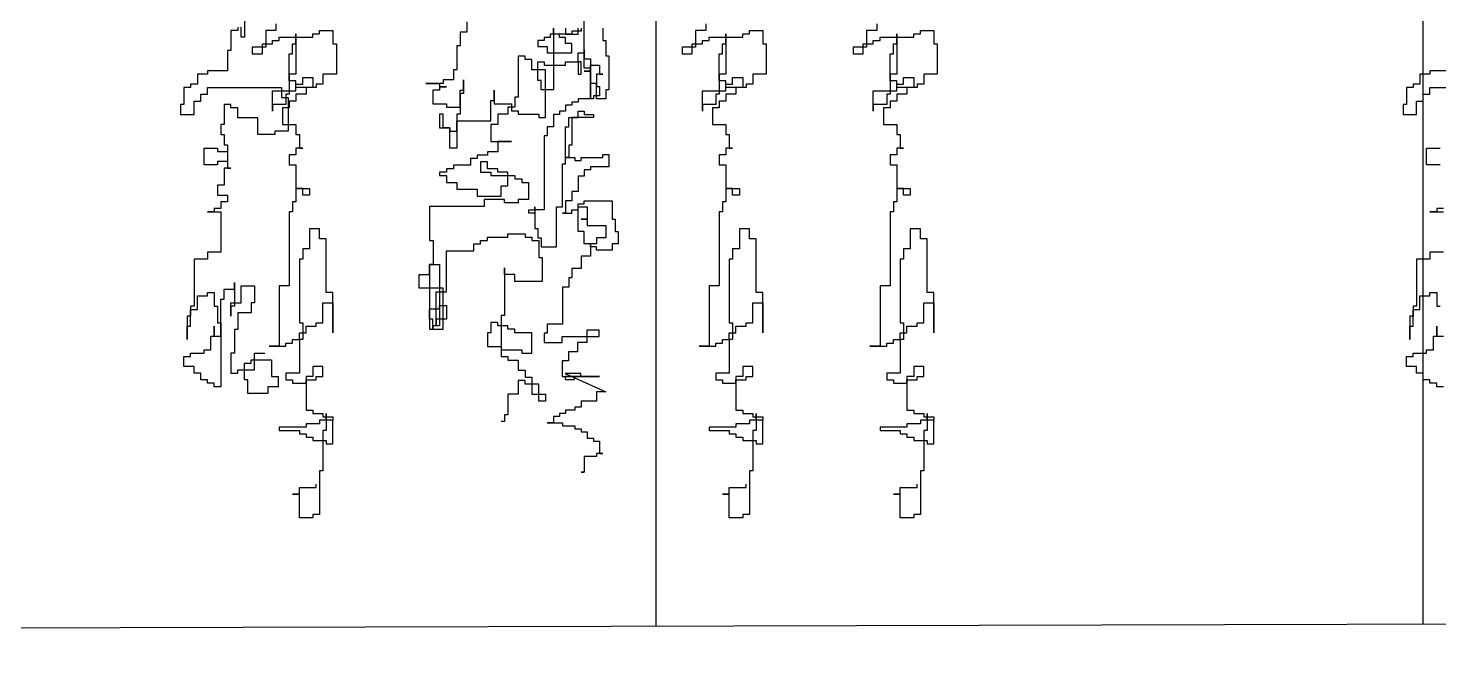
# Model space of a CAD drawing. Extents: x 225307 to 340959, y 27372 to 84205.
# Drawn here: x 318653 to 320491, y 73647 to 74463 of the extents above; entities that cross this region are included whole.
import ezdxf

# ---------------------------------------------------------------- set-up
doc = ezdxf.new("R2010")
doc.units = 0
doc.header["$MEASUREMENT"] = 0
doc.layers.get('0').update_dxf_attribs({"linetype": 'CONTINUOUS'})
doc.layers.add('PH', color=8, linetype='CONTINUOUS')
doc.layers.add('道路', color=3, linetype='CONTINUOUS')

msp = doc.modelspace()

# ---------------------------------------------------------------- linework, layer by layer
at = {"color": 251}
for points in [[(318934.6, 74586.9), (318934.6, 74451.1), (318930.2, 74451.1), (318930.2, 74464.3)], [(319373.3, 74463), (319373.3, 74459), (319361.3, 74459), (319361.3, 74455), (319333.1, 74455), (319333.1, 74450.9), (319325.1, 74450.9), (319325.1, 74446.9), (319317, 74446.9), (319317, 74438.9), (319329.1, 74438.9), (319329.1, 74430.9), (319361.3, 74430.9), (319361.3, 74442.9), (319353.2, 74442.9), (319353.2, 74450.9), (319345.2, 74450.9), (319345.2, 74455), (319337.2, 74455), (319337.2, 74463), (319337.2, 74382.6), (319321.1, 74382.6), (319321.1, 74394.7), (319317, 74394.7), (319317, 74418.8), (319325.1, 74418.8), (319325.1, 74414.8), (319353.2, 74414.8), (319353.2, 74418.8), (319369.3, 74418.8), (319369.3, 74402.7), (319373.3, 74402.7), (319373.3, 74418.8), (319369.3, 74418.8), (319369.3, 74430.9), (319377.4, 74430.9), (319377.4, 74434.9), (319377.4, 74422.8), (319385.4, 74422.8), (319385.4, 74370.6), (319385.4, 74410.8), (319377.4, 74410.8), (319377.4, 74479.1)], [(318925.8, 74464.3), (318925.8, 74459.9), (318917, 74459.9), (318917, 74433.6), (318912.6, 74433.6), (318912.6, 74407.3), (318886.3, 74407.3), (318886.3, 74402.9), (318873.2, 74402.9), (318873.2, 74389.8), (318864.4, 74389.8), (318864.4, 74385.4), (318855.7, 74385.4), (318855.7, 74363.5), (318851.3, 74363.5), (318851.3, 74350.4), (318868.8, 74350.4), (318868.8, 74367.9), (318877.6, 74367.9), (318877.6, 74376.7), (318886.3, 74376.7), (318886.3, 74385.4), (318982.8, 74385.4), (318982.8, 74372.3), (318991.6, 74372.3), (318991.6, 74328.5), (318974, 74328.5), (318974, 74324.1), (318952.1, 74324.1), (318952.1, 74346), (318925.8, 74346), (318925.8, 74359.1), (318917, 74359.1), (318917, 74363.5), (318908.3, 74363.5), (318908.3, 74337.2), (318903.9, 74337.2), (318903.9, 74324.1), (318908.3, 74324.1), (318908.3, 74311), (318912.6, 74311), (318912.6, 74289.1), (318899.5, 74289.1), (318899.5, 74284.7), (318882, 74284.7), (318882, 74306.6), (318899.5, 74306.6), (318899.5, 74302.2), (318912.6, 74302.2), (318912.6, 74280.3), (318917, 74280.3), (318908.3, 74280.3), (318908.3, 74258.4), (318899.5, 74258.4), (318899.5, 74245.3), (318912.6, 74245.3), (318912.6, 74236.5), (318903.9, 74236.5), (318903.9, 74227.7), (318895.1, 74227.7), (318895.1, 74223.4), (318886.3, 74223.4), (318903.9, 74223.4), (318903.9, 74170.8), (318886.3, 74170.8), (318886.3, 74162), (318868.8, 74162), (318868.8, 74100.7), (318864.4, 74100.7), (318864.4, 74087.6), (318860, 74087.6), (318860, 74056.9), (318860, 74074.4), (318864.4, 74074.4), (318864.4, 74096.3), (318873.2, 74096.3), (318873.2, 74113.9), (318886.3, 74113.9), (318886.3, 74118.2), (318895.1, 74118.2), (318895.1, 74100.7), (318899.5, 74100.7), (318899.5, 74078.8), (318903.9, 74078.8), (318903.9, 73995.6), (318895.1, 73995.6), (318895.1, 74000), (318886.3, 74000), (318886.3, 74004.4), (318877.6, 74004.4), (318877.6, 74013.1), (318868.8, 74013.1), (318868.8, 74021.9), (318855.7, 74021.9), (318855.7, 74035), (318864.4, 74035), (318864.4, 74039.4), (318882, 74039.4), (318882, 74043.8), (318890.7, 74043.8), (318890.7, 74061.3), (318895.1, 74061.3), (318895.1, 74074.4), (318895.1, 74061.3), (318903.9, 74061.3), (318903.9, 74109.5), (318908.3, 74109.5), (318908.3, 74122.6), (318921.4, 74122.6), (318921.4, 74131.4), (318921.4, 74100.7), (318917, 74100.7), (318917, 74087.6), (318917, 74105.1), (318930.2, 74105.1), (318930.2, 74127), (318947.7, 74127), (318947.7, 74105.1), (318943.3, 74105.1), (318943.3, 74092), (318925.8, 74092), (318925.8, 74070.1), (318921.4, 74070.1), (318921.4, 74039.4), (318917, 74039.4), (318917, 74013.1), (318925.8, 74013.1), (318925.8, 74017.5), (318934.6, 74017.5), (318934.6, 74026.3), (318943.3, 74026.3), (318943.3, 74030.6), (318969.6, 74030.6), (318969.6, 74008.7), (318978.4, 74008.7), (318978.4, 73995.6), (318965.2, 73995.6), (318965.2, 73986.8), (318938.9, 73986.8), (318938.9, 74004.4), (318934.6, 74004.4), (318934.6, 74017.5), (318947.7, 74017.5), (318947.7, 74039.4), (318960.9, 74039.4)], [(318975.4, 74468.6), (318975.4, 74459.9), (318962.3, 74459.9), (318962.3, 74438), (318944.7, 74438), (318944.7, 74429.2), (318957.9, 74429.2), (318957.9, 74442.4), (318971, 74442.4), (318971, 74446.7), (318979.8, 74446.7), (318979.8, 74451.1), (319023.6, 74451.1), (319023.6, 74455.5), (319032.4, 74455.5), (319032.4, 74459.9), (319049.9, 74459.9), (319049.9, 74442.4), (319054.3, 74442.4), (319054.3, 74402.9), (319036.8, 74402.9), (319036.8, 74389.8), (319028, 74389.8), (319028, 74385.4), (319001.7, 74385.4), (319001.7, 74394.2), (318993, 74394.2), (318993, 74429.2), (318997.3, 74429.2), (318997.3, 74442.4), (319001.7, 74442.4), (319001.7, 74455.5), (319001.7, 74402.9), (318993, 74402.9), (318993, 74376.7), (318988.6, 74376.7), (318988.6, 74363.5), (318971, 74363.5), (318971, 74354.8), (318971, 74381), (319001.7, 74381), (319001.7, 74389.8), (319010.5, 74389.8), (319010.5, 74398.6), (319023.6, 74398.6), (319023.6, 74385.4), (319014.9, 74385.4), (319014.9, 74376.7), (319001.7, 74376.7), (319001.7, 74367.9), (318993, 74367.9), (318993, 74359.1), (318984.2, 74359.1), (318984.2, 74337.2), (319001.7, 74337.2), (319001.7, 74324.1), (319006.1, 74324.1), (319006.1, 74306.6), (319010.5, 74306.6), (319001.7, 74306.6), (319001.7, 74297.8), (318993, 74297.8), (318993, 74284.7), (319001.7, 74284.7), (319001.7, 74254), (319019.3, 74254), (319019.3, 74245.3), (319010.5, 74245.3), (319010.5, 74254), (319001.7, 74254), (319001.7, 74236.5), (318997.3, 74236.5), (318997.3, 74223.4), (318993, 74223.4), (318993, 74127), (318979.8, 74127), (318979.8, 74048.2), (318966.7, 74048.2), (318988.6, 74048.2), (318988.6, 74052.5), (318997.3, 74052.5), (318997.3, 74056.9), (319006.1, 74056.9), (319006.1, 74065.7), (319014.9, 74065.7), (319014.9, 74074.4), (319028, 74074.4), (319028, 74078.8), (319036.8, 74078.8), (319036.8, 74105.1), (319049.9, 74105.1), (319049.9, 74065.7), (319049.9, 74118.2), (319041.2, 74118.2), (319041.2, 74188.3), (319032.4, 74188.3), (319032.4, 74201.5), (319019.3, 74201.5), (319019.3, 74175.2), (319010.5, 74175.2), (319010.5, 74162), (319006.1, 74162), (319006.1, 74078.8), (319010.5, 74078.8), (319010.5, 74056.9), (319006.1, 74056.9), (319006.1, 74013.1), (318988.6, 74013.1), (318988.6, 74004.4), (318997.3, 74004.4), (318997.3, 74000), (319014.9, 74000), (319014.9, 74004.4), (319028, 74004.4), (319028, 74008.7), (319036.8, 74008.7), (319036.8, 74021.9), (319023.6, 74021.9), (319023.6, 74008.7), (319014.9, 74008.7), (319014.9, 73964.9), (319023.6, 73964.9), (319023.6, 73960.6), (319036.8, 73960.6), (319036.8, 73956.2), (319049.9, 73956.2), (319049.9, 73951.8), (319032.4, 73951.8), (319032.4, 73947.4), (319014.9, 73947.4), (319014.9, 73943), (318979.8, 73943), (318979.8, 73938.7), (319006.1, 73938.7), (319006.1, 73934.3), (319014.9, 73934.3), (319014.9, 73929.9), (319023.6, 73929.9), (319023.6, 73925.5), (319041.2, 73925.5), (319041.2, 73921.1), (319049.9, 73921.1), (319049.9, 73951.8), (319041.2, 73951.8), (319041.2, 73960.6), (319041.2, 73938.7), (319036.8, 73938.7), (319036.8, 73886.1), (319032.4, 73886.1), (319032.4, 73829.2), (319023.6, 73829.2), (319023.6, 73824.8), (319006.1, 73824.8), (319006.1, 73855.4), (318997.3, 73855.4), (319006.1, 73855.4), (319006.1, 73864.2), (319028, 73864.2), (319028, 73868.6)], [(319224.6, 74471), (319224.6, 74457.7), (319215.7, 74457.7), (319215.7, 74439.9), (319211.2, 74439.9), (319211.2, 74408.7), (319206.8, 74408.7), (319206.8, 74395.4), (319193.4, 74395.4), (319193.4, 74390.9), (319171.1, 74390.9), (319188.9, 74390.9), (319188.9, 74386.5), (319197.8, 74386.5), (319188.9, 74386.5), (319188.9, 74382), (319180, 74382), (319180, 74364.2), (319197.8, 74364.2), (319197.8, 74359.7), (319215.7, 74359.7), (319215.7, 74382), (319220.1, 74382), (319220.1, 74395.4), (319220.1, 74377.6), (319215.7, 74377.6), (319215.7, 74350.8), (319211.2, 74350.8), (319211.2, 74306.3), (319202.3, 74306.3), (319202.3, 74333), (319193.4, 74333), (319193.4, 74350.8), (319188.9, 74350.8), (319188.9, 74333), (319202.3, 74333), (319202.3, 74328.6), (319211.2, 74328.6), (319211.2, 74341.9), (319255.8, 74341.9), (319255.8, 74368.6), (319260.2, 74368.6), (319260.2, 74382), (319260.2, 74364.2), (319282.5, 74364.2), (319282.5, 74355.3), (319291.4, 74355.3), (319291.4, 74350.8), (319318.1, 74350.8), (319318.1, 74346.4), (319327.1, 74346.4), (319327.1, 74408.7), (319309.2, 74408.7), (319309.2, 74422.1), (319300.3, 74422.1), (319300.3, 74426.5), (319291.4, 74426.5), (319291.4, 74373.1), (319287, 74373.1), (319287, 74359.7), (319278, 74359.7), (319278, 74350.8), (319264.7, 74350.8), (319264.7, 74337.5), (319255.8, 74337.5), (319255.8, 74315.2), (319282.5, 74315.2), (319264.7, 74315.2), (319264.7, 74301.9), (319251.3, 74301.9), (319251.3, 74297.4), (319237.9, 74297.4), (319237.9, 74293), (319229, 74293), (319229, 74284.1), (319206.8, 74284.1), (319206.8, 74279.6), (319197.8, 74279.6), (319197.8, 74275.2), (319188.9, 74275.2), (319188.9, 74270.7), (319197.8, 74270.7), (319197.8, 74261.8), (319211.2, 74261.8), (319211.2, 74252.9), (319237.9, 74252.9), (319237.9, 74244), (319269.1, 74244), (319269.1, 74257.4), (319278, 74257.4), (319278, 74275.2), (319264.7, 74275.2), (319264.7, 74279.6), (319251.3, 74279.6), (319251.3, 74288.5), (319242.4, 74288.5), (319242.4, 74275.2), (319255.8, 74275.2), (319255.8, 74270.7), (319287, 74270.7), (319287, 74266.3), (319295.9, 74266.3), (319295.9, 74261.8), (319304.8, 74261.8), (319304.8, 74239.5), (319291.4, 74239.5), (319291.4, 74235.1), (319273.6, 74235.1), (319273.6, 74239.5), (319246.9, 74239.5), (319246.9, 74230.6), (319175.6, 74230.6), (319175.6, 74186.1), (319180.3, 74186.1), (319180.3, 74155), (319175.9, 74155), (319175.9, 74116.8), (319175.9, 74070.4), (319193.7, 74070.4), (319193.7, 74123.8), (319162.2, 74123.8), (319162.2, 74141.6), (319175.6, 74141.6), (319175.6, 74155), (319188.9, 74155), (319188.9, 74074.8), (319180, 74074.8), (319180, 74070.4), (319180, 74083.7), (319175.6, 74083.7), (319175.6, 74097.1), (319188.9, 74097.1), (319188.9, 74101.5), (319197.8, 74101.5), (319197.8, 74083.7), (319184.5, 74083.7), (319184.5, 74074.8), (319184.5, 74119.3), (319197.8, 74119.3), (319197.8, 74172.8), (319233.5, 74172.8), (319233.5, 74181.7), (319242.4, 74181.7), (319242.4, 74186.1), (319251.3, 74186.1), (319251.3, 74190.6), (319278, 74190.6), (319278, 74195), (319300.3, 74195), (319300.3, 74190.6), (319309.2, 74190.6), (319309.2, 74186.1), (319318.1, 74186.1), (319318.1, 74163.9), (319322.6, 74163.9), (319322.6, 74132.7), (319287, 74132.7), (319287, 74141.6), (319273.6, 74141.6), (319273.6, 74150.5), (319273.6, 74088.2), (319269.1, 74088.2), (319269.1, 74043.7), (319295.9, 74043.7), (319295.9, 74039.2), (319309.2, 74039.2), (319309.2, 74065.9), (319287, 74065.9), (319287, 74070.4), (319278, 74070.4), (319278, 74074.8), (319264.7, 74074.8), (319264.7, 74079.3), (319255.8, 74079.3), (319255.8, 74065.9), (319251.3, 74065.9), (319251.3, 74048.1), (319269.1, 74048.1), (319269.1, 74034.8), (319278, 74034.8), (319278, 74030.3), (319291.4, 74030.3), (319291.4, 74017), (319300.3, 74017), (319300.3, 74008.1), (319309.2, 74008.1), (319309.2, 73985.8), (319327.1, 73985.8), (319327.1, 73976.9), (319318.1, 73976.9), (319318.1, 73999.1), (319300.3, 73999.1), (319300.3, 74003.6), (319291.4, 74003.6), (319291.4, 73985.8), (319278, 73985.8), (319278, 73959.1), (319273.6, 73959.1), (319273.6, 73950.2), (319269.1, 73950.2)], [(319401.5, 74463), (319401.5, 74446.9), (319405.5, 74446.9), (319405.5, 74426.8), (319409.5, 74426.8), (319409.5, 74382.6), (319405.5, 74382.6), (319405.5, 74370.6), (319393.5, 74370.6), (319393.5, 74390.7), (319385.4, 74390.7), (319385.4, 74406.7), (319377.4, 74406.7), (319385.4, 74406.7), (319385.4, 74414.8), (319397.5, 74414.8), (319397.5, 74402.7), (319401.5, 74402.7), (319393.5, 74402.7), (319393.5, 74386.7), (319397.5, 74386.7), (319397.5, 74374.6), (319389.4, 74374.6), (319389.4, 74370.6), (319369.3, 74370.6), (319369.3, 74366.6), (319361.3, 74366.6), (319361.3, 74362.5), (319353.2, 74362.5), (319353.2, 74354.5), (319345.2, 74354.5), (319345.2, 74350.5), (319337.2, 74350.5), (319337.2, 74334.4), (319329.1, 74334.4), (319329.1, 74322.4), (319325.1, 74322.4), (319325.1, 74225.9), (319313, 74225.9), (319313, 74221.9), (319305, 74221.9), (319305, 74225.9), (319313, 74225.9), (319313, 74230), (319313, 74201.8), (319317, 74201.8), (319317, 74189.8), (319321.1, 74189.8), (319321.1, 74177.7), (319341.2, 74177.7), (319341.2, 74230), (319349.2, 74230), (319349.2, 74286.2), (319353.2, 74286.2), (319353.2, 74334.4), (319357.3, 74334.4), (319357.3, 74346.5), (319369.3, 74346.5), (319369.3, 74354.5), (319377.4, 74354.5), (319377.4, 74350.5), (319389.4, 74350.5), (319389.4, 74346.5), (319361.3, 74346.5), (319361.3, 74310.3), (319357.3, 74310.3), (319357.3, 74294.2), (319353.2, 74294.2), (319365.3, 74294.2), (319365.3, 74290.2), (319373.3, 74290.2), (319373.3, 74294.2), (319401.5, 74294.2), (319401.5, 74298.3), (319409.5, 74298.3), (319409.5, 74282.2), (319385.4, 74282.2), (319385.4, 74278.2), (319377.4, 74278.2), (319377.4, 74270.1), (319369.3, 74270.1), (319369.3, 74250), (319361.3, 74250), (319361.3, 74238), (319353.2, 74238), (319353.2, 74221.9), (319349.2, 74221.9), (319361.3, 74221.9), (319361.3, 74225.9), (319369.3, 74225.9), (319369.3, 74234), (319377.4, 74234), (319377.4, 74238), (319413.6, 74238), (319413.6, 74213.9), (319417.6, 74213.9), (319417.6, 74197.8), (319421.6, 74197.8), (319421.6, 74181.7), (319413.6, 74181.7), (319413.6, 74173.7), (319393.5, 74173.7), (319393.5, 74177.7), (319385.4, 74177.7), (319385.4, 74181.7), (319377.4, 74181.7), (319377.4, 74197.8), (319369.3, 74197.8), (319369.3, 74230), (319381.4, 74230), (319381.4, 74213.9), (319373.3, 74213.9), (319381.4, 74213.9), (319381.4, 74205.8), (319405.5, 74205.8), (319405.5, 74189.8), (319393.5, 74189.8), (319393.5, 74181.7), (319385.4, 74181.7), (319385.4, 74165.7), (319373.3, 74165.7), (319373.3, 74149.6), (319361.3, 74149.6), (319361.3, 74137.5), (319357.3, 74137.5), (319357.3, 74125.5), (319349.2, 74125.5), (319349.2, 74077.3), (319329.1, 74077.3), (319329.1, 74065.2), (319325.1, 74065.2), (319325.1, 74053.2), (319348.6, 74053.2), (319348.6, 74061.2), (319396.9, 74061.2), (319396.9, 74069.2), (319380.8, 74069.2), (319380.8, 74053.2), (319368.8, 74053.2), (319368.8, 74041.1), (319356.7, 74041.1), (319356.7, 74029.1), (319348.6, 74029.1), (319348.6, 74009), (319397.5, 74009), (319352.7, 74009), (319352.7, 74004.9), (319364.7, 74004.9), (319364.7, 74009), (319372.8, 74009), (319372.8, 74013), (319352.7, 74013), (319405.5, 73988.9), (319393.5, 73988.9), (319393.5, 73976.8), (319373.3, 73976.8), (319373.3, 73968.8), (319365.3, 73968.8), (319365.3, 73964.8), (319353.2, 73964.8), (319353.2, 73960.8), (319345.2, 73960.8), (319345.2, 73956.7), (319337.2, 73956.7), (319337.2, 73948.7), (319329.1, 73948.7), (319349.2, 73948.7), (319349.2, 73944.7), (319365.3, 73944.7), (319365.3, 73940.7), (319373.3, 73940.7), (319373.3, 73936.6), (319381.4, 73936.6), (319381.4, 73928.6), (319389.4, 73928.6), (319389.4, 73924.6), (319397.5, 73924.6), (319397.5, 73908.5), (319401.5, 73908.5), (319393.5, 73908.5), (319393.5, 73904.5), (319377.4, 73904.5), (319377.4, 73884.4), (319373.3, 73884.4), (319377.4, 73884.4)], [(319353.2, 74463), (319353.2, 74455), (319369.3, 74455), (319369.3, 74463)], [(319535.7, 74468.6), (319535.7, 74459.9), (319522.6, 74459.9), (319522.6, 74438), (319505.1, 74438), (319505.1, 74429.2), (319518.2, 74429.2), (319518.2, 74442.4), (319531.4, 74442.4), (319531.4, 74446.7), (319540.1, 74446.7), (319540.1, 74451.1), (319584, 74451.1), (319584, 74455.5), (319592.7, 74455.5), (319592.7, 74459.9), (319610.3, 74459.9), (319610.3, 74442.4), (319614.7, 74442.4), (319614.7, 74402.9), (319597.1, 74402.9), (319597.1, 74389.8), (319588.3, 74389.8), (319588.3, 74385.4), (319562, 74385.4), (319562, 74394.2), (319553.3, 74394.2), (319553.3, 74429.2), (319557.7, 74429.2), (319557.7, 74442.4), (319562, 74442.4), (319562, 74455.5), (319562, 74402.9), (319553.3, 74402.9), (319553.3, 74376.7), (319548.9, 74376.7), (319548.9, 74363.5), (319531.4, 74363.5), (319531.4, 74354.8), (319531.4, 74381), (319562, 74381), (319562, 74389.8), (319570.8, 74389.8), (319570.8, 74398.6), (319584, 74398.6), (319584, 74385.4), (319575.2, 74385.4), (319575.2, 74376.7), (319562, 74376.7), (319562, 74367.9), (319553.3, 74367.9), (319553.3, 74359.1), (319544.5, 74359.1), (319544.5, 74337.2), (319562, 74337.2), (319562, 74324.1), (319566.4, 74324.1), (319566.4, 74306.6), (319570.8, 74306.6), (319562, 74306.6), (319562, 74297.8), (319553.3, 74297.8), (319553.3, 74284.7), (319562, 74284.7), (319562, 74254), (319579.6, 74254), (319579.6, 74245.3), (319570.8, 74245.3), (319570.8, 74254), (319562, 74254), (319562, 74236.5), (319557.7, 74236.5), (319557.7, 74223.4), (319553.3, 74223.4), (319553.3, 74127), (319540.1, 74127), (319540.1, 74048.2), (319527, 74048.2), (319548.9, 74048.2), (319548.9, 74052.5), (319557.7, 74052.5), (319557.7, 74056.9), (319566.4, 74056.9), (319566.4, 74065.7), (319575.2, 74065.7), (319575.2, 74074.4), (319588.3, 74074.4), (319588.3, 74078.8), (319597.1, 74078.8), (319597.1, 74105.1), (319610.3, 74105.1), (319610.3, 74065.7), (319610.3, 74118.2), (319601.5, 74118.2), (319601.5, 74188.3), (319592.7, 74188.3), (319592.7, 74201.5), (319579.6, 74201.5), (319579.6, 74175.2), (319570.8, 74175.2), (319570.8, 74162), (319566.4, 74162), (319566.4, 74078.8), (319570.8, 74078.8), (319570.8, 74056.9), (319566.4, 74056.9), (319566.4, 74013.1), (319548.9, 74013.1), (319548.9, 74004.4), (319557.7, 74004.4), (319557.7, 74000), (319575.2, 74000), (319575.2, 74004.4), (319588.3, 74004.4), (319588.3, 74008.7), (319597.1, 74008.7), (319597.1, 74021.9), (319584, 74021.9), (319584, 74008.7), (319575.2, 74008.7), (319575.2, 73964.9), (319584, 73964.9), (319584, 73960.6), (319597.1, 73960.6), (319597.1, 73956.2), (319610.3, 73956.2), (319610.3, 73951.8), (319592.7, 73951.8), (319592.7, 73947.4), (319575.2, 73947.4), (319575.2, 73943), (319540.1, 73943), (319540.1, 73938.7), (319566.4, 73938.7), (319566.4, 73934.3), (319575.2, 73934.3), (319575.2, 73929.9), (319584, 73929.9), (319584, 73925.5), (319601.5, 73925.5), (319601.5, 73921.1), (319610.3, 73921.1), (319610.3, 73951.8), (319601.5, 73951.8), (319601.5, 73960.6), (319601.5, 73938.7), (319597.1, 73938.7), (319597.1, 73886.1), (319592.7, 73886.1), (319592.7, 73829.2), (319584, 73829.2), (319584, 73824.8), (319566.4, 73824.8), (319566.4, 73855.4), (319557.7, 73855.4), (319566.4, 73855.4), (319566.4, 73864.2), (319588.3, 73864.2), (319588.3, 73868.6)], [(319758.6, 74468.6), (319758.6, 74459.9), (319745.4, 74459.9), (319745.4, 74438), (319727.9, 74438), (319727.9, 74429.2), (319741.1, 74429.2), (319741.1, 74442.4), (319754.2, 74442.4), (319754.2, 74446.7), (319763, 74446.7), (319763, 74451.1), (319806.8, 74451.1), (319806.8, 74455.5), (319815.6, 74455.5), (319815.6, 74459.9), (319833.1, 74459.9), (319833.1, 74442.4), (319837.5, 74442.4), (319837.5, 74402.9), (319820, 74402.9), (319820, 74389.8), (319811.2, 74389.8), (319811.2, 74385.4), (319784.9, 74385.4), (319784.9, 74394.2), (319776.1, 74394.2), (319776.1, 74429.2), (319780.5, 74429.2), (319780.5, 74442.4), (319784.9, 74442.4), (319784.9, 74455.5), (319784.9, 74402.9), (319776.1, 74402.9), (319776.1, 74376.7), (319771.7, 74376.7), (319771.7, 74363.5), (319754.2, 74363.5), (319754.2, 74354.8), (319754.2, 74381), (319784.9, 74381), (319784.9, 74389.8), (319793.7, 74389.8), (319793.7, 74398.6), (319806.8, 74398.6), (319806.8, 74385.4), (319798, 74385.4), (319798, 74376.7), (319784.9, 74376.7), (319784.9, 74367.9), (319776.1, 74367.9), (319776.1, 74359.1), (319767.4, 74359.1), (319767.4, 74337.2), (319784.9, 74337.2), (319784.9, 74324.1), (319789.3, 74324.1), (319789.3, 74306.6), (319793.7, 74306.6), (319784.9, 74306.6), (319784.9, 74297.8), (319776.1, 74297.8), (319776.1, 74284.7), (319784.9, 74284.7), (319784.9, 74254), (319802.4, 74254), (319802.4, 74245.3), (319793.7, 74245.3), (319793.7, 74254), (319784.9, 74254), (319784.9, 74236.5), (319780.5, 74236.5), (319780.5, 74223.4), (319776.1, 74223.4), (319776.1, 74127), (319763, 74127), (319763, 74048.2), (319749.8, 74048.2), (319771.7, 74048.2), (319771.7, 74052.5), (319780.5, 74052.5), (319780.5, 74056.9), (319789.3, 74056.9), (319789.3, 74065.7), (319798, 74065.7), (319798, 74074.4), (319811.2, 74074.4), (319811.2, 74078.8), (319820, 74078.8), (319820, 74105.1), (319833.1, 74105.1), (319833.1, 74065.7), (319833.1, 74118.2), (319824.3, 74118.2), (319824.3, 74188.3), (319815.6, 74188.3), (319815.6, 74201.5), (319802.4, 74201.5), (319802.4, 74175.2), (319793.7, 74175.2), (319793.7, 74162), (319789.3, 74162), (319789.3, 74078.8), (319793.7, 74078.8), (319793.7, 74056.9), (319789.3, 74056.9), (319789.3, 74013.1), (319771.7, 74013.1), (319771.7, 74004.4), (319780.5, 74004.4), (319780.5, 74000), (319798, 74000), (319798, 74004.4), (319811.2, 74004.4), (319811.2, 74008.7), (319820, 74008.7), (319820, 74021.9), (319806.8, 74021.9), (319806.8, 74008.7), (319798, 74008.7), (319798, 73964.9), (319806.8, 73964.9), (319806.8, 73960.6), (319820, 73960.6), (319820, 73956.2), (319833.1, 73956.2), (319833.1, 73951.8), (319815.6, 73951.8), (319815.6, 73947.4), (319798, 73947.4), (319798, 73943), (319763, 73943), (319763, 73938.7), (319789.3, 73938.7), (319789.3, 73934.3), (319798, 73934.3), (319798, 73929.9), (319806.8, 73929.9), (319806.8, 73925.5), (319824.3, 73925.5), (319824.3, 73921.1), (319833.1, 73921.1), (319833.1, 73951.8), (319824.3, 73951.8), (319824.3, 73960.6), (319824.3, 73938.7), (319820, 73938.7), (319820, 73886.1), (319815.6, 73886.1), (319815.6, 73829.2), (319806.8, 73829.2), (319806.8, 73824.8), (319789.3, 73824.8), (319789.3, 73855.4), (319780.5, 73855.4), (319789.3, 73855.4), (319789.3, 73864.2), (319811.2, 73864.2), (319811.2, 73868.6)], [(320506, 74407.3), (320479.7, 74407.3), (320479.7, 74402.9), (320466.6, 74402.9), (320466.6, 74389.8), (320457.8, 74389.8), (320457.8, 74385.4), (320449, 74385.4), (320449, 74363.5), (320444.7, 74363.5), (320444.7, 74350.4), (320462.2, 74350.4), (320462.2, 74367.9), (320471, 74367.9), (320471, 74376.7), (320479.7, 74376.7), (320479.7, 74385.4), (320576.2, 74385.4)], [(320492.9, 74284.7), (320475.3, 74284.7), (320475.3, 74306.6), (320492.9, 74306.6)], [(320497.3, 74227.7), (320488.5, 74227.7), (320488.5, 74223.4), (320479.7, 74223.4), (320497.3, 74223.4)], [(320497.3, 74170.8), (320479.7, 74170.8), (320479.7, 74162), (320462.2, 74162), (320462.2, 74100.7), (320457.8, 74100.7), (320457.8, 74087.6), (320453.4, 74087.6), (320453.4, 74056.9), (320453.4, 74074.4), (320457.8, 74074.4), (320457.8, 74096.3), (320466.6, 74096.3), (320466.6, 74113.9), (320479.7, 74113.9), (320479.7, 74118.2), (320488.5, 74118.2), (320488.5, 74100.7), (320492.9, 74100.7)], [(320497.3, 73995.6), (320488.5, 73995.6), (320488.5, 74000), (320479.7, 74000), (320479.7, 74004.4), (320471, 74004.4), (320471, 74013.1), (320462.2, 74013.1), (320462.2, 74021.9), (320449, 74021.9), (320449, 74035), (320457.8, 74035), (320457.8, 74039.4), (320475.3, 74039.4), (320475.3, 74043.8), (320484.1, 74043.8), (320484.1, 74061.3), (320488.5, 74061.3), (320488.5, 74074.4), (320488.5, 74061.3), (320497.3, 74061.3)]]:
    msp.add_lwpolyline(points, dxfattribs=at)
at = {"layer": 'PH', "color": 8}
for p, q in [((319471, 73683.5, 5587.7), (319471, 75747.5, 5587.7)), ((320471, 73686.2, 5587.7), (320471, 75747.5, 5587.7))]:
    msp.add_line(p, q, dxfattribs=at)
at = {"layer": '道路', "color": 2}
msp.add_line((306170.6, 73647.5, 5587.7), (340406.7, 73740.1, 8639.1), dxfattribs=at)

doc.saveas('drawing.dxf')
